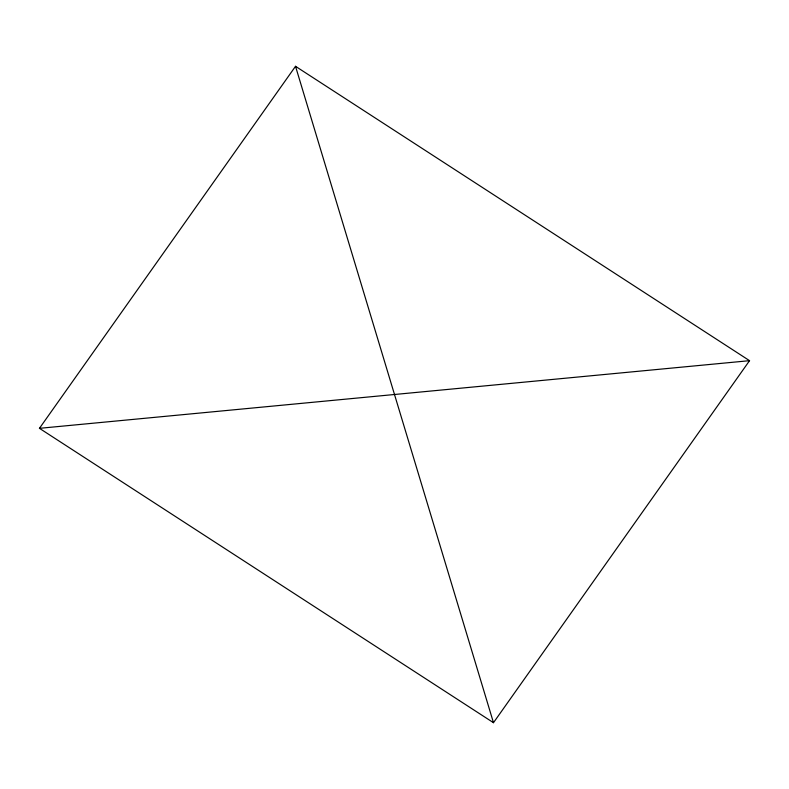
<?xml version="1.0" encoding="UTF-8"?>
<svg xmlns="http://www.w3.org/2000/svg" width="789" height="789" viewBox="0 0 789 789"><rect width="100%" height="100%" fill="white"/><g stroke="black" fill="none" stroke-linecap="round" stroke-linejoin="round"><path stroke-width="1.18" d="M39.45 428.328L295.52 66.306L749.55 360.672L493.48 722.694L39.45 428.328L749.55 360.672M295.52 66.306L493.48 722.694"/></g></svg>
